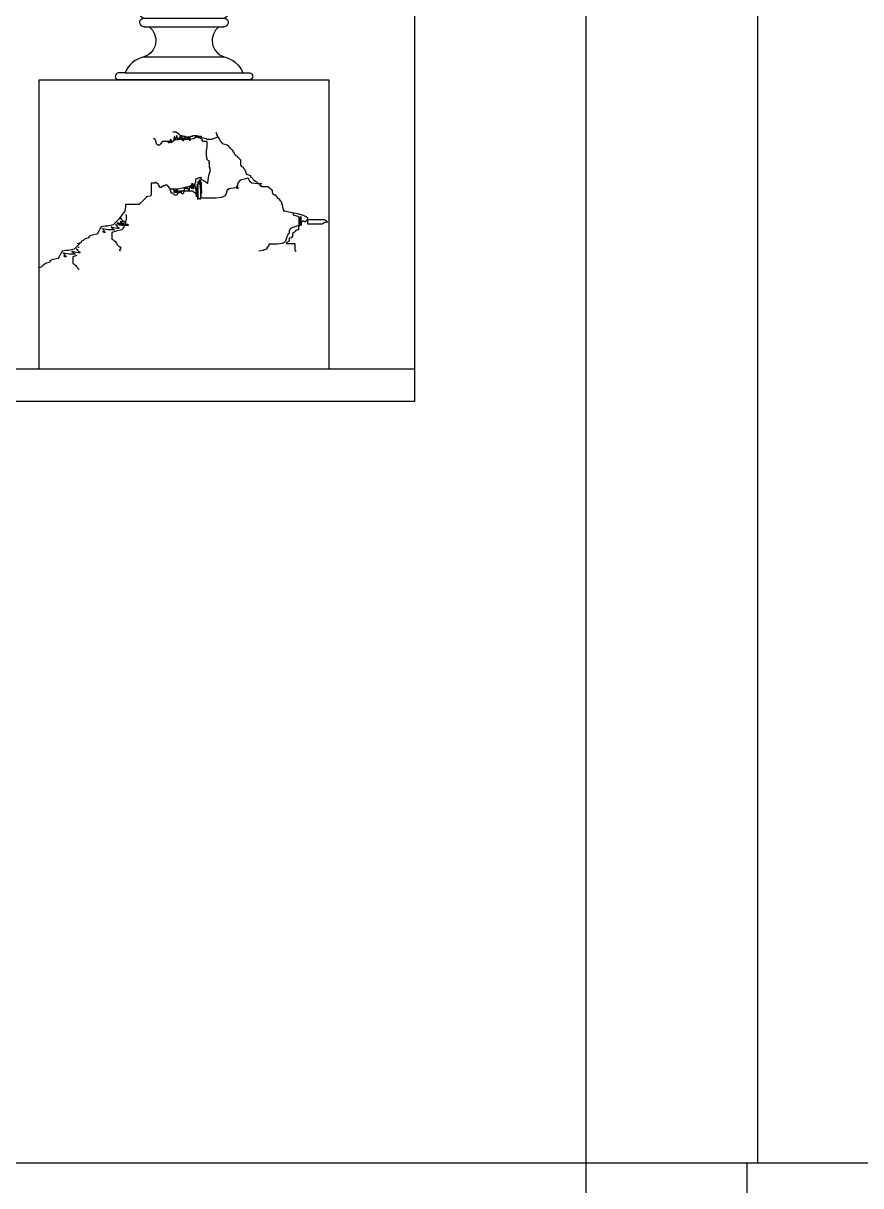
# Model space of a CAD drawing. Extents: x 413 to 4733, y 3071 to 7730.
# Drawn here: x 1027 to 1808, y 4235 to 5319 of the extents above; entities that cross this region are included whole.
import ezdxf

# ---------------------------------------------------------------- set-up
doc = ezdxf.new("R2010")
doc.units = 0
doc.header["$LTSCALE"] = 10
doc.header["$MEASUREMENT"] = 0
doc.layers.get('0').update_dxf_attribs({"linetype": 'CONTINUOUS'})
for name, color, linetype in [('3', 3, 'CONTINUOUS'), ('4', 4, 'CONTINUOUS'), ('BH', 3, 'CONTINUOUS')]:
    doc.layers.add(name, color=color, linetype=linetype)

# ---------------------------------------------------------------- blocks, each defined once
blk = doc.blocks.new('花瓶-1')
at = {"color": 7}
for p, q in [((-38.92, 247.4), (-83.13, 247.4)), ((-15.45, 231.92), (-106.6, 231.92)), ((-15.45, 224.01), (-106.6, 224.01)), ((-13.93, 175.14), (-108.11, 175.14)), ((22.97, 133.72), (-145.01, 133.72)), ((14.5, 74.65), (-136.55, 74.65)), ((-29.3, 9.59), (-92.75, 9.59)), ((-29.9, 2.95), (-92.15, 2.95)), ((-8.95, -38.13), (-113.09, -38.13))]:
    blk.add_line(p, q, dxfattribs=at)
at = {"color": 3}
for p, q in [((-54.78, 249.93), (-67.27, 249.93)), ((-22.41, 185.65), (-99.63, 185.65)), ((13.35, 160.52), (-135.39, 160.52)), ((13.35, 158.92), (-135.39, 158.92)), ((-102.38, 154.33), (-102.32, 153.5)), ((-88.57, 154.33), (-88.63, 153.5)), ((-33.48, 154.33), (-33.41, 153.5)), ((-19.66, 154.33), (-19.73, 153.5)), ((-119.46, 151.97), (-120.28, 151.77)), ((-112.33, 146.61), (-112.85, 146.48)), ((-106.76, 148.94), (-107.64, 149.02)), ((-84.19, 148.94), (-83.31, 149.02)), ((-78.62, 146.61), (-78.09, 146.48)), ((-71.49, 151.97), (-70.67, 151.77)), ((-50.55, 151.97), (-51.37, 151.77)), ((-43.43, 146.61), (-43.95, 146.48)), ((-37.85, 148.94), (-38.74, 149.02)), ((-15.29, 148.94), (-14.4, 149.02)), ((-9.72, 146.61), (-9.19, 146.48)), ((21.81, 141.72), (-144.39, 141.72)), ((21.81, 140.12), (-144.39, 140.12)), ((12.11, 68.25), (-133.5, 68.25)), ((11.46, 66.65), (-133.5, 66.65)), ((-119.46, 58.86), (-120.28, 58.66)), ((-106.76, 55.82), (-107.64, 55.91)), ((-102.38, 61.22), (-102.32, 60.39)), ((-88.57, 61.22), (-88.63, 60.39)), ((-84.19, 55.82), (-83.31, 55.91)), ((-71.49, 58.86), (-70.67, 58.66)), ((-50.55, 58.86), (-51.37, 58.66)), ((-37.85, 55.82), (-38.74, 55.91)), ((-33.48, 61.22), (-33.41, 60.39)), ((-19.66, 61.22), (-19.73, 60.39)), ((-2.59, 58.86), (-1.77, 58.66)), ((2.23, 47.98), (-124.28, 47.98)), ((1.29, 46.38), (-124.28, 46.38)), ((-112.33, 53.5), (-112.85, 53.37)), ((-78.62, 53.5), (-78.09, 53.37)), ((-43.43, 53.5), (-43.95, 53.37)), ((-9.72, 53.5), (-9.19, 53.37)), ((-29.89, -20.45), (-92.16, -20.45)), ((-15.28, -32.76), (-106.77, -32.76))]:
    blk.add_line(p, q, dxfattribs=at)
at = {"color": 7}
for points in [[(-61.02, 267.68, -0.199525), (-69.48, 260.5, 0.725019), (-67.27, 249.93, -0.895708)], [(-61.02, 267.68, 0.199525), (-52.57, 260.5, -0.725019), (-54.78, 249.93, 0.895708)], [(-83.13, 247.4, 0.325422), (-101.3, 231.88, 1.304865)], [(-38.92, 247.4, -0.325422), (-20.74, 231.88, -1.304865)], [(-100.61, 224.01, -0.319441), (-106.69, 175.18, 0.623732)], [(-21.43, 224.01, 0.319441), (-15.36, 175.18, -0.623732)], [(-106.83, 175.36, 0.286234), (-143.86, 146.2, 0.250444), (-92.75, 9.59, 2.211565)], [(-15.21, 175.36, -0.286234), (21.81, 146.2, -0.250444), (-29.3, 9.59, -2.211565)], [(-133.1, 162.87, -0.502739), (-154.42, 164.62, 0.844757), (-162.16, 146.94, 1.766395)], [(10.59, 162.87, 0.494891), (32.37, 164.62, -0.844757), (40.12, 146.94, -1.766395)], [(-157.61, 145.37, 0.175512), (-151.17, 147.11, 1.766395), (-157.3, 150.61, -1.232523)], [(35.56, 145.37, -0.175512), (29.12, 147.11, -1.766395), (35.26, 150.61, 1.232523)], [(-150.34, 147.11, 0.181214), (-145.17, 115.71), (-145.17, 115.71, -0.484763), (-150.34, 147.11)], [(28.3, 147.11, -0.181214), (23.12, 115.71), (23.12, 115.71, 0.484763), (28.3, 147.11)], [(-88.2, 2.95, -0.603214), (-92.16, -20.45, 0.246758), (-106.77, -32.76), (-111.25, -32.76, 0.780738), (-113.09, -38.13, 2.137648)], [(-33.85, 2.95, 0.603214), (-29.89, -20.45, -0.246758), (-15.28, -32.76), (-10.8, -32.76, -0.780738), (-8.95, -38.13, -2.137648)]]:
    blk.add_lwpolyline(points, format="xyb", dxfattribs=at)
at = {"color": 3}
for points in [[(-94.79, 175.95, -0.204057), (-97.75, 177.76, -0.026368), (-101.04, 182.94, 0.251322)], [(-90.36, 175.95, -0.204057), (-93.33, 177.76, -0.029361), (-96.96, 183.55, 0.251322), (-98.88, 184.8, 3.39629)], [(-85.94, 175.95, -0.204057), (-88.9, 177.76, -0.029361), (-92.54, 183.55, 0.251322), (-94.45, 184.8, 3.39629)], [(-81.52, 175.95, -0.204057), (-84.48, 177.76, -0.029361), (-88.11, 183.55, 0.251322), (-90.03, 184.8, 3.39629)], [(-77.09, 175.95, -0.204057), (-80.06, 177.76, -0.029361), (-83.69, 183.55, 0.251322), (-85.61, 184.8, 3.39629)], [(-72.67, 175.95, -0.204057), (-75.63, 177.76, -0.029361), (-79.26, 183.55, 0.251322), (-81.18, 184.8, 3.39629)], [(-68.24, 175.95, -0.204057), (-71.21, 177.76, -0.029361), (-74.84, 183.55, 0.251322), (-76.76, 184.8, 3.39629)], [(-63.82, 175.95, -0.204057), (-66.78, 177.76, -0.029361), (-70.42, 183.55, 0.251322), (-72.33, 184.8, 3.39629)], [(-59.4, 175.95, -0.204057), (-62.36, 177.76, -0.029361), (-65.99, 183.55, 0.251322), (-67.91, 184.8, 3.39629)], [(-54.97, 175.95, -0.204057), (-57.94, 177.76, -0.029361), (-61.57, 183.55, 0.251322), (-63.49, 184.8, 3.39629)], [(-50.55, 175.95, -0.204057), (-53.51, 177.76, -0.029361), (-57.15, 183.55, 0.251322), (-59.06, 184.8, 3.39629)], [(-46.13, 175.95, -0.204057), (-49.09, 177.76, -0.029361), (-52.72, 183.55, 0.251322), (-54.64, 184.8, 3.39629)], [(-41.7, 175.95, -0.204057), (-44.67, 177.76, -0.029361), (-48.3, 183.55, 0.251322), (-50.22, 184.8, 3.39629)], [(-37.28, 175.95, -0.204057), (-40.24, 177.76, -0.029361), (-43.87, 183.55, 0.251322), (-45.79, 184.8, 3.39629)], [(-32.85, 175.95, -0.204057), (-35.82, 177.76, -0.029361), (-39.45, 183.55, 0.251322), (-41.37, 184.8, 3.39629)], [(-28.43, 175.95, -0.204057), (-31.39, 177.76, -0.029361), (-35.03, 183.55, 0.251322), (-36.94, 184.8, 3.39629)], [(-24.01, 175.95, -0.204057), (-26.97, 177.76, -0.029361), (-30.6, 183.55, 0.251322), (-32.52, 184.8, 3.39629)], [(-19.58, 175.95, -0.204057), (-22.55, 177.76, -0.029361), (-26.18, 183.55, 0.251322), (-28.1, 184.8, 3.39629)], [(-18.81, 178.75, -0.024207), (-21.76, 183.55, 0.251322), (-23.67, 184.8, 3.39629)], [(-99.46, 175.7, -0.204057), (-102.43, 177.52, -0.008198), (-103.51, 179.09, 0.251322)], [(-111.39, 151.61, 0.676232), (-125.96, 153.03, 1.286794), (-119.46, 151.97, 1.264066)], [(-111.93, 149.78, 0.753768), (-125.06, 152.84, 1.313761), (-120.28, 151.77, 1.245784)], [(-107.64, 149.02, 1.511388), (-111.04, 149.5, 1.223449), (-99.2, 155.42, 1.444988), (-102.37, 150.7, 1.251012), (-102.32, 153.5, 1.698228)], [(-79.49, 148.19, -1.131375), (-92.41, 155.92, -1.440284), (-88.38, 149.89, -1.220906), (-88.57, 154.33, -1.249592)], [(-83.31, 149.02, -1.511388), (-79.91, 149.5, -1.223449), (-91.75, 155.42, -1.444988), (-88.58, 150.7, -1.251012), (-88.63, 153.5, -1.698228)], [(-79.56, 151.61, -0.676232), (-64.99, 153.03, -1.286794), (-71.49, 151.97, -1.264066)], [(-42.48, 151.61, 0.676232), (-57.05, 153.03, 1.286794), (-50.55, 151.97, 1.264066)], [(-38.74, 149.02, 1.511388), (-42.14, 149.5, 1.223449), (-30.3, 155.42, 1.444988), (-33.47, 150.7, 1.251012), (-33.41, 153.5, 1.698228)], [(-14.4, 149.02, -1.511388), (-11.01, 149.5, -1.223449), (-22.84, 155.42, -1.444988), (-19.67, 150.7, -1.251012), (-19.73, 153.5, -1.698228)], [(-10.66, 151.61, -0.676232), (3.91, 153.03, -1.286794), (-2.59, 151.97, -1.264066)], [(-111.79, 149.08, 0.976799), (-114.47, 144.48, 0.786653), (-112.33, 146.61, 0.732035)], [(-111.46, 148.19, 1.157047), (-114.21, 144.9, 0.8532), (-112.85, 146.48, 0.919511)], [(-111.93, 149.83, 0.051533), (-111.84, 149.28, 0.006694), (-111.79, 149.08, 1.440284)], [(-106.76, 148.94, 0.881995), (-111.39, 151.61, 1.221972)], [(-84.19, 148.94, -0.881995), (-79.56, 151.61, -1.221972)], [(-79.49, 148.19, -1.157047), (-76.74, 144.9, -0.8532), (-78.09, 146.48, -0.919511)], [(-79.02, 149.83, -0.051533), (-79.11, 149.28, -0.006694), (-79.16, 149.08, -1.440284)], [(-42.88, 149.08, 0.976799), (-45.57, 144.48, 0.786653), (-43.43, 146.61, 0.732035)], [(-42.56, 148.19, 1.157047), (-45.31, 144.9, 0.8532), (-43.95, 146.48, 0.919511)], [(-43.03, 149.83, 0.051533), (-42.94, 149.28, 0.006694), (-42.88, 149.08, 1.440284)], [(-37.85, 148.94, 0.881995), (-42.48, 151.61, 1.221972)], [(-15.29, 148.94, -0.881995), (-10.66, 151.61, -1.221972)], [(-10.59, 148.19, -1.157047), (-7.84, 144.9, -0.8532), (-9.19, 146.48, -0.919511)], [(-10.11, 149.83, -0.051533), (-10.2, 149.28, -0.006694), (-10.26, 149.08, -1.440284)], [(-10.26, 149.08, -0.976799), (-7.57, 144.48, -0.786653), (-9.72, 146.61, -0.732035)], [(-111.39, 58.5, 0.676232), (-125.96, 59.92, 1.286794), (-119.46, 58.86, 1.264066)], [(-111.93, 56.67, 0.753768), (-125.06, 59.73, 1.313761), (-120.28, 58.66, 1.245784)], [(-111.46, 55.08, 1.131375), (-98.54, 62.81, 1.440284), (-102.57, 56.78, 1.220906), (-102.38, 61.22, 1.249592)], [(-107.64, 55.91, 1.511388), (-111.04, 56.39, 1.223449), (-99.2, 62.31, 1.444988), (-102.37, 57.58, 1.251012), (-102.32, 60.39, 1.698228)], [(-79.49, 55.08, -1.131375), (-92.41, 62.81, -1.440284), (-88.38, 56.78, -1.220906), (-88.57, 61.22, -1.249592)], [(-83.31, 55.91, -1.511388), (-79.91, 56.39, -1.223449), (-91.75, 62.31, -1.444988), (-88.58, 57.58, -1.251012), (-88.63, 60.39, -1.698228)], [(-79.56, 58.5, -0.676232), (-64.99, 59.92, -1.286794), (-71.49, 58.86, -1.264066)], [(-79.02, 56.67, -0.753768), (-65.89, 59.73, -1.313761), (-70.67, 58.66, -1.245784)], [(-42.48, 58.5, 0.676232), (-57.05, 59.92, 1.286794), (-50.55, 58.86, 1.264066)], [(-43.03, 56.67, 0.753768), (-56.16, 59.73, 1.313761), (-51.37, 58.66, 1.245784)], [(-42.56, 55.08, 1.131375), (-29.63, 62.81, 1.440284), (-33.66, 56.78, 1.220906), (-33.48, 61.22, 1.249592)], [(-38.74, 55.91, 1.511388), (-42.14, 56.39, 1.223449), (-30.3, 62.31, 1.444988), (-33.47, 57.58, 1.251012), (-33.41, 60.39, 1.698228)], [(-10.59, 55.08, -1.131375), (-23.51, 62.81, -1.440284), (-19.48, 56.78, -1.220906), (-19.66, 61.22, -1.249592)], [(-14.4, 55.91, -1.511388), (-11.01, 56.39, -1.223449), (-22.84, 62.31, -1.444988), (-19.67, 57.58, -1.251012), (-19.73, 60.39, -1.698228)], [(-10.66, 58.5, -0.676232), (3.91, 59.92, -1.286794), (-2.59, 58.86, -1.264066)], [(-10.12, 56.67, -0.753768), (3.01, 59.73, -1.313761), (-1.77, 58.66, -1.245784)], [(-111.79, 55.97, 0.976799), (-114.47, 51.37, 0.786653), (-112.33, 53.5, 0.732035)], [(-111.46, 55.08, 1.157047), (-114.21, 51.79, 0.8532), (-112.85, 53.37, 0.919511)], [(-111.93, 56.72, 0.051533), (-111.84, 56.17, 0.006694), (-111.79, 55.97, 1.440284)], [(-106.76, 55.82, 0.881995), (-111.39, 58.5, 1.221972)], [(-84.19, 55.82, -0.881995), (-79.56, 58.5, -1.221972)], [(-79.49, 55.08, -1.157047), (-76.74, 51.79, -0.8532), (-78.09, 53.37, -0.919511)], [(-79.02, 56.72, -0.051533), (-79.11, 56.17, -0.006694), (-79.16, 55.97, -1.440284)], [(-79.16, 55.97, -0.976799), (-76.48, 51.37, -0.786653), (-78.62, 53.5, -0.732035)], [(-42.88, 55.97, 0.976799), (-45.57, 51.37, 0.786653), (-43.43, 53.5, 0.732035)], [(-42.56, 55.08, 1.157047), (-45.31, 51.79, 0.8532), (-43.95, 53.37, 0.919511)], [(-43.03, 56.72, 0.051533), (-42.94, 56.17, 0.006694), (-42.88, 55.97, 1.440284)], [(-37.85, 55.82, 0.881995), (-42.48, 58.5, 1.221972)], [(-15.29, 55.82, -0.881995), (-10.66, 58.5, -1.221972)], [(-10.59, 55.08, -1.157047), (-7.84, 51.79, -0.8532), (-9.19, 53.37, -0.919511)], [(-10.11, 56.72, -0.051533), (-10.2, 56.17, -0.006694), (-10.26, 55.97, -1.440284)], [(-10.26, 55.97, -0.976799), (-7.57, 51.37, -0.786653), (-9.72, 53.5, -0.732035)]]:
    blk.add_lwpolyline(points, format="xyb", dxfattribs=at)
at = {"color": 7}
for points in [[(-161.18, 150.92), (-172.98, 102.92)], [(-156.52, 149.78), (-168.32, 101.77)], [(34.48, 149.78), (46.27, 101.77)], [(39.14, 150.92), (50.93, 102.92)]]:
    blk.add_lwpolyline(points, dxfattribs=at)
for centre, radius, start, end in [((-68.28, 248.83), 1.5, 280.16738, 47.47804), ((-53.76, 248.83), 1.5, 132.52196, 259.83262), ((-106.3, 227.96), 3.97, 94.32173, 265.67827), ((-15.75, 227.96), 3.97, 274.32173, 85.67827), ((-158.98, 149.84), 2.46, 358.51924, 153.87134), ((36.93, 149.84), 2.46, 26.12866, 181.48076), ((-170.57, 102.68), 2.42, 174.29607, 338.09451), ((48.52, 102.68), 2.42, 201.90549, 5.70393), ((-92, 6.31), 3.37, 102.94572, 272.62583), ((-30.05, 6.31), 3.37, 267.37417, 77.05428)]:
    blk.add_arc(centre, radius, start, end, dxfattribs=at)
at = {"color": 3}
for centre, radius, start, end in [((-98.58, 182), 2.81, 96.1525, 156.39551), ((-94.15, 182), 2.81, 96.1525, 156.39551), ((-89.73, 182), 2.81, 96.1525, 156.39551), ((-85.3, 182), 2.81, 96.1525, 156.39551), ((-80.88, 182), 2.81, 96.1525, 156.39551), ((-76.46, 182), 2.81, 96.1525, 156.39551), ((-72.03, 182), 2.81, 96.1525, 156.39551), ((-67.61, 182), 2.81, 96.1525, 156.39551), ((-63.19, 182), 2.81, 96.1525, 156.39551), ((-58.76, 182), 2.81, 96.1525, 156.39551), ((-54.34, 182), 2.81, 96.1525, 156.39551), ((-49.91, 182), 2.81, 96.1525, 156.39551), ((-45.49, 182), 2.81, 96.1525, 156.39551), ((-41.07, 182), 2.81, 96.1525, 156.39551), ((-36.64, 182), 2.81, 96.1525, 156.39551), ((-32.22, 182), 2.81, 96.1525, 156.39551), ((-27.8, 182), 2.81, 96.1525, 156.39551), ((-23.37, 182), 2.81, 96.1525, 156.39551), ((-18.95, 182), 2.81, 147.53709, 156.39551), ((-103.76, 178.14), 2.19, 273.34375, 336.37144), ((-99.34, 178.14), 2.19, 273.34375, 336.37144), ((-94.91, 178.14), 2.19, 273.34375, 336.37144), ((-90.49, 178.14), 2.19, 273.34375, 336.37144), ((-86.07, 178.14), 2.19, 273.34375, 336.37144), ((-81.64, 178.14), 2.19, 273.34375, 336.37144), ((-77.22, 178.14), 2.19, 273.34375, 336.37144), ((-72.8, 178.14), 2.19, 273.34375, 336.37144), ((-68.37, 178.14), 2.19, 273.34375, 336.37144), ((-63.95, 178.14), 2.19, 273.34375, 336.37144), ((-59.52, 178.14), 2.19, 273.34375, 336.37144), ((-55.1, 178.14), 2.19, 273.34375, 336.37144), ((-50.68, 178.14), 2.19, 273.34375, 336.37144), ((-46.25, 178.14), 2.19, 273.34375, 336.37144), ((-41.83, 178.14), 2.19, 273.34375, 336.37144), ((-37.41, 178.14), 2.19, 273.34375, 336.37144), ((-32.98, 178.14), 2.19, 273.34375, 336.37144), ((-28.56, 178.14), 2.19, 273.34375, 336.37144), ((-24.14, 178.14), 2.19, 273.34375, 336.37144)]:
    blk.add_arc(centre, radius, start, end, dxfattribs=at)

msp = doc.modelspace()

# ---------------------------------------------------------------- linework, layer by layer
at = {"layer": '4'}
for p, q in [((1552, 6906.2), (1552, 4256.2)), ((1712, 6906.2), (1712, 4256.2)), ((1392, 6246.2), (1392, 4966.2)), ((1392, 4996.2), (962, 4996.2)), ((1392, 4966.2), (962, 4966.2)), ((802, 4256.2), (1892, 4256.2)), ((1552, 4256.2), (1552, 3876.2)), ((1702, 4256.2), (1702, 4136.2))]:
    msp.add_line(p, q, dxfattribs=at)
msp.add_lwpolyline([(1312, 4996.2), (1042, 4996.2), (1042, 5266.2), (1312, 5266.2)], close=True, dxfattribs=at)
at = {"layer": 'BH', "color": 3}
for p, q in [((1169.9, 5217.2), (1166.5, 5217.2)), ((1169.9, 5216.6), (1169.9, 5217.2)), ((1170.6, 5216.6), (1169.9, 5216.6)), ((1169.9, 5213.9), (1169.9, 5212.6)), ((1170.6, 5213.9), (1169.9, 5213.9)), ((1171.2, 5215.9), (1170.6, 5216.6)), ((1170.6, 5212.6), (1170.6, 5213.9)), ((1171.9, 5215.9), (1171.2, 5215.9)), ((1172.6, 5215.2), (1171.9, 5215.9)), ((1173.2, 5214.6), (1172.6, 5215.2)), ((1173.9, 5213.9), (1173.2, 5214.6)), ((1175.2, 5213.9), (1173.9, 5213.9)), ((1176.6, 5213.2), (1175.2, 5213.9)), ((1185.3, 5213.9), (1184.6, 5213.2)), ((1189.3, 5213.9), (1185.3, 5213.9)), ((1190.6, 5213.2), (1189.3, 5213.9)), ((1207.4, 5216.6), (1206.7, 5216.6)), ((1207.4, 5215.9), (1207.4, 5216.6)), ((1208, 5215.2), (1207.4, 5215.9)), ((1208, 5213.9), (1208, 5215.2)), ((1208.7, 5213.9), (1208, 5213.9)), ((1208.7, 5213.2), (1208.7, 5213.9)), ((1149.1, 5211.2), (1148.6, 5211.7)), ((1149.8, 5211.2), (1149.1, 5211.2)), ((1150.5, 5209.9), (1149.8, 5211.2)), ((1151.8, 5205.9), (1150.5, 5209.9)), ((1152.5, 5205.2), (1151.8, 5205.9)), ((1154.5, 5205.2), (1152.5, 5205.2)), ((1155.2, 5206.5), (1154.5, 5205.2)), ((1156.5, 5207.9), (1155.2, 5206.5)), ((1157.2, 5208.5), (1156.5, 5207.9)), ((1166.5, 5208.5), (1157.2, 5208.5)), ((1162.5, 5208.5), (1161.9, 5209.2)), ((1162.5, 5207.2), (1162.5, 5208.5)), ((1163.2, 5207.2), (1162.5, 5207.2)), ((1163.9, 5207.9), (1163.2, 5207.2)), ((1164.5, 5210.5), (1163.9, 5209.2)), ((1163.9, 5209.2), (1163.9, 5207.9)), ((1165.2, 5210.5), (1164.5, 5210.5)), ((1165.2, 5207.2), (1165.2, 5210.5)), ((1165.9, 5207.9), (1165.2, 5207.2)), ((1167.2, 5209.2), (1165.9, 5207.9)), ((1167.2, 5209.2), (1166.5, 5208.5)), ((1167.9, 5213.2), (1167.2, 5209.2)), ((1167.9, 5209.9), (1167.2, 5209.2)), ((1168.6, 5213.2), (1167.9, 5213.2)), ((1174.6, 5210.5), (1167.9, 5209.9)), ((1168.6, 5209.9), (1168.6, 5213.2)), ((1169.2, 5209.9), (1168.6, 5209.9)), ((1169.9, 5212.6), (1169.2, 5211.2)), ((1169.2, 5211.2), (1169.2, 5209.9)), ((1171.2, 5211.2), (1170.6, 5212.6)), ((1171.2, 5210.5), (1171.2, 5211.2)), ((1171.9, 5210.5), (1171.2, 5210.5)), ((1173.2, 5212.6), (1171.9, 5211.2)), ((1171.9, 5211.2), (1171.9, 5210.5)), ((1173.2, 5213.2), (1173.2, 5212.6)), ((1173.9, 5213.2), (1173.2, 5213.2)), ((1173.9, 5212.6), (1173.9, 5213.2)), ((1174.6, 5211.2), (1173.9, 5212.6)), ((1174.6, 5212.6), (1174.6, 5210.5)), ((1175.2, 5212.6), (1174.6, 5212.6)), ((1174.6, 5210.5), (1174.6, 5211.2)), ((1181.9, 5210.5), (1174.6, 5210.5)), ((1175.2, 5211.9), (1175.2, 5212.6)), ((1175.9, 5211.2), (1175.2, 5211.9)), ((1175.9, 5209.2), (1175.9, 5211.2)), ((1176.6, 5209.2), (1175.9, 5209.2)), ((1177.9, 5213.2), (1176.6, 5213.2)), ((1177.3, 5211.9), (1176.6, 5210.5)), ((1176.6, 5210.5), (1176.6, 5209.2)), ((1177.3, 5212.6), (1177.3, 5211.9)), ((1177.9, 5212.6), (1177.3, 5212.6)), ((1178.6, 5212.6), (1177.9, 5213.2)), ((1177.9, 5211.9), (1177.9, 5212.6)), ((1178.6, 5211.2), (1177.9, 5211.9)), ((1182.6, 5212.6), (1178.6, 5212.6)), ((1179.3, 5210.5), (1178.6, 5211.2)), ((1179.9, 5210.5), (1179.3, 5210.5)), ((1180.6, 5212.6), (1179.9, 5211.9)), ((1179.9, 5211.9), (1179.9, 5210.5)), ((1180.6, 5213.2), (1180.6, 5212.6)), ((1181.3, 5212.6), (1180.6, 5213.2)), ((1181.3, 5211.9), (1181.3, 5212.6)), ((1181.9, 5211.2), (1181.3, 5211.9)), ((1181.9, 5210.5), (1181.9, 5211.2)), ((1186, 5211.2), (1181.9, 5210.5)), ((1182.6, 5209.9), (1181.9, 5210.5)), ((1183.3, 5213.2), (1182.6, 5212.6)), ((1182.6, 5212.6), (1182.6, 5209.2)), ((1182.6, 5209.2), (1182.6, 5209.9)), ((1184.6, 5213.2), (1183.3, 5213.2)), ((1187.3, 5211.9), (1186, 5211.2)), ((1187.3, 5212.6), (1187.3, 5211.9)), ((1189.3, 5212.6), (1187.3, 5212.6)), ((1190.6, 5211.9), (1189.3, 5212.6)), ((1193.3, 5213.2), (1190.6, 5213.2)), ((1192, 5211.9), (1190.6, 5211.9)), ((1192.7, 5211.2), (1192, 5211.9)), ((1193.3, 5211.2), (1192.7, 5211.2)), ((1193.3, 5212.6), (1193.3, 5213.2)), ((1194, 5211.9), (1193.3, 5212.6)), ((1194, 5210.5), (1193.3, 5211.2)), ((1198, 5211.2), (1194, 5211.9)), ((1194, 5209.2), (1194, 5210.5)), ((1194.7, 5209.2), (1194, 5209.2)), ((1194.7, 5208.5), (1194.7, 5209.2)), ((1198.7, 5208.5), (1194.7, 5208.5)), ((1198.7, 5210.5), (1198, 5211.2)), ((1198, 5199.8), (1198.7, 5203.9)), ((1202.7, 5210.5), (1198.7, 5210.5)), ((1198.7, 5203.9), (1198.7, 5208.5)), ((1206.7, 5211.9), (1202.7, 5210.5)), ((1208, 5212.6), (1206.7, 5211.9)), ((1208.7, 5212.6), (1208, 5212.6)), ((1209.4, 5211.9), (1208.7, 5213.2)), ((1210.1, 5211.2), (1209.4, 5211.9)), ((1210.7, 5209.9), (1210.1, 5211.2)), ((1210.7, 5209.2), (1210.7, 5209.9)), ((1211.4, 5208.5), (1210.7, 5209.2)), ((1212.1, 5207.9), (1211.4, 5208.5)), ((1213.4, 5206.5), (1212.1, 5207.9)), ((1217.4, 5205.2), (1213.4, 5206.5)), ((1218.8, 5203.9), (1217.4, 5205.2)), ((1219.4, 5203.2), (1218.8, 5203.9)), ((1220.1, 5202.5), (1219.4, 5203.2)), ((1198, 5195.8), (1198, 5199.8)), ((1198.7, 5191.8), (1198, 5195.8)), ((1221.4, 5201.2), (1220.1, 5202.5)), ((1222.8, 5199.8), (1221.4, 5201.2)), ((1222.8, 5198.5), (1222.8, 5199.8)), ((1223.4, 5198.5), (1222.8, 5198.5)), ((1224.1, 5197.2), (1223.4, 5198.5)), ((1224.8, 5195.8), (1224.1, 5197.2)), ((1225.4, 5195.8), (1224.8, 5195.8)), ((1225.4, 5195.2), (1225.4, 5195.8)), ((1226.8, 5194.5), (1225.4, 5195.2)), ((1227.5, 5193.8), (1226.8, 5194.5)), ((1229.5, 5191.8), (1227.5, 5193.8)), ((1200, 5190.5), (1198.7, 5191.8)), ((1200.7, 5189.8), (1200, 5190.5)), ((1200, 5188.5), (1200.7, 5188.5)), ((1200.7, 5188.5), (1200, 5188.5)), ((1200.7, 5188.5), (1200.7, 5189.8)), ((1200.7, 5184.5), (1200.7, 5188.5)), ((1201.4, 5183.8), (1200.7, 5184.5)), ((1201.4, 5180.5), (1201.4, 5183.8)), ((1230.1, 5191.2), (1229.5, 5191.8)), ((1230.1, 5186.5), (1230.1, 5191.2)), ((1230.8, 5185.8), (1230.1, 5186.5)), ((1230.8, 5185.1), (1230.8, 5185.8)), ((1232.1, 5184.5), (1230.8, 5185.1)), ((1232.8, 5183.8), (1232.1, 5184.5)), ((1233.5, 5182.5), (1232.8, 5183.8)), ((1234.1, 5181.8), (1233.5, 5182.5)), ((1235.5, 5177.8), (1234.1, 5181.8)), ((1149.8, 5170.4), (1149.8, 5169.8)), ((1151.2, 5170.4), (1149.8, 5170.4)), ((1151.2, 5169.8), (1151.2, 5170.4)), ((1187.3, 5169.8), (1188, 5171.1)), ((1188, 5173.8), (1188.6, 5173.8)), ((1188, 5171.1), (1188, 5173.8)), ((1188.6, 5173.8), (1190, 5174.4)), ((1190, 5174.4), (1191.3, 5175.1)), ((1190, 5171.1), (1190, 5154.4)), ((1190.6, 5171.1), (1190, 5171.1)), ((1190.6, 5170.4), (1190.6, 5171.1)), ((1191.3, 5170.4), (1190.6, 5170.4)), ((1191.3, 5175.1), (1193.3, 5175.1)), ((1191.3, 5173.1), (1191.3, 5171.8)), ((1191.3, 5171.8), (1192, 5171.1)), ((1191.3, 5169.8), (1191.3, 5170.4)), ((1192, 5173.1), (1192, 5165.7)), ((1192, 5171.8), (1192, 5173.1)), ((1193.3, 5170.4), (1192, 5171.8)), ((1192, 5171.1), (1192, 5169.8)), ((1192.7, 5175.1), (1192.7, 5173.8)), ((1193.3, 5175.1), (1192.7, 5175.1)), ((1192.7, 5173.8), (1193.3, 5173.1)), ((1193.3, 5173.1), (1194.7, 5172.4)), ((1193.3, 5160.4), (1193.3, 5170.4)), ((1194.7, 5172.4), (1196, 5171.8)), ((1196, 5171.8), (1197.3, 5171.1)), ((1197.3, 5171.1), (1198, 5170.4)), ((1198, 5170.4), (1198.7, 5170.4)), ((1198.7, 5170.4), (1198.7, 5169.8)), ((1199.3, 5169.8), (1200, 5175.1)), ((1200, 5175.1), (1200.7, 5179.1)), ((1200.7, 5179.1), (1201.4, 5180.5)), ((1228.1, 5171.1), (1227.5, 5170.4)), ((1227.5, 5170.4), (1227.5, 5169.8)), ((1229.5, 5172.4), (1228.1, 5171.1)), ((1234.8, 5173.8), (1229.5, 5172.4)), ((1236.2, 5174.4), (1234.8, 5173.8)), ((1239.5, 5176.4), (1235.5, 5177.8)), ((1236.8, 5174.4), (1236.2, 5174.4)), ((1237.5, 5173.8), (1236.8, 5174.4)), ((1237.5, 5173.1), (1237.5, 5173.8)), ((1238.2, 5171.8), (1237.5, 5173.1)), ((1238.8, 5171.1), (1238.2, 5171.8)), ((1240.2, 5169.8), (1238.8, 5171.1)), ((1239.5, 5175.1), (1239.5, 5176.4)), ((1240.2, 5175.1), (1239.5, 5175.1)), ((1240.8, 5174.4), (1240.2, 5175.1)), ((1241.5, 5173.1), (1240.8, 5174.4)), ((1242.8, 5171.8), (1241.5, 5173.1)), ((1244.2, 5171.1), (1242.8, 5171.8)), ((1245.5, 5170.4), (1244.2, 5171.1)), ((1246.2, 5169.8), (1245.5, 5170.4)), ((1146.5, 5169.8), (1146.5, 5159.1)), ((1149.8, 5169.8), (1146.5, 5169.8)), ((1151.8, 5169.8), (1151.2, 5169.8)), ((1153.2, 5168.4), (1151.8, 5169.8)), ((1153.2, 5167.7), (1153.2, 5168.4)), ((1153.8, 5167.7), (1153.2, 5167.7)), ((1153.8, 5166.4), (1153.8, 5167.7)), ((1154.5, 5166.4), (1153.8, 5166.4)), ((1154.5, 5165.7), (1154.5, 5166.4)), ((1155.8, 5165.7), (1154.5, 5165.7)), ((1156.5, 5166.4), (1155.8, 5165.7)), ((1157.8, 5167.1), (1156.5, 5166.4)), ((1159.2, 5167.1), (1157.8, 5167.1)), ((1159.2, 5167.7), (1159.2, 5167.1)), ((1161.2, 5167.7), (1159.2, 5167.7)), ((1161.9, 5167.1), (1161.2, 5167.7)), ((1163.9, 5165.1), (1161.9, 5167.1)), ((1165.2, 5161.1), (1163.9, 5165.1)), ((1164.5, 5164.4), (1171.2, 5164.4)), ((1165.2, 5160.4), (1165.2, 5161.1)), ((1165.9, 5160.4), (1165.2, 5160.4)), ((1167.2, 5159.7), (1165.9, 5160.4)), ((1167.9, 5163.1), (1167.2, 5163.7)), ((1168.6, 5158.4), (1167.2, 5159.7)), ((1167.9, 5161.1), (1167.9, 5163.1)), ((1168.6, 5161.1), (1167.9, 5161.1)), ((1169.2, 5162.4), (1168.6, 5161.1)), ((1169.2, 5163.1), (1169.2, 5162.4)), ((1169.2, 5161.1), (1169.2, 5163.1)), ((1169.9, 5161.1), (1169.2, 5161.1)), ((1170.6, 5163.7), (1169.9, 5163.1)), ((1169.9, 5163.1), (1169.9, 5161.1)), ((1170.6, 5163.1), (1170.6, 5163.7)), ((1171.2, 5161.7), (1170.6, 5163.1)), ((1171.9, 5161.1), (1170.6, 5159.7)), ((1170.6, 5159.7), (1170.6, 5159.1)), ((1171.2, 5164.4), (1176.6, 5165.7)), ((1171.2, 5160.4), (1171.2, 5161.7)), ((1171.9, 5160.4), (1171.2, 5160.4)), ((1171.9, 5162.4), (1171.9, 5160.4)), ((1172.6, 5162.4), (1171.9, 5162.4)), ((1171.9, 5162.4), (1171.9, 5161.1)), ((1185.3, 5162.4), (1171.9, 5162.4)), ((1172.6, 5161.1), (1172.6, 5162.4)), ((1173.9, 5161.1), (1172.6, 5161.1)), ((1173.9, 5161.7), (1173.9, 5161.1)), ((1174.6, 5161.7), (1173.9, 5161.7)), ((1174.6, 5160.4), (1174.6, 5161.7)), ((1175.2, 5159.7), (1174.6, 5160.4)), ((1175.9, 5159.7), (1175.2, 5159.7)), ((1176.6, 5160.4), (1175.9, 5159.7)), ((1176.6, 5165.7), (1183.3, 5167.1)), ((1177.3, 5164.4), (1176.6, 5160.4)), ((1177.9, 5165.1), (1177.3, 5164.4)), ((1177.9, 5165.7), (1177.9, 5165.1)), ((1178.6, 5165.7), (1177.9, 5165.7)), ((1178.6, 5164.4), (1178.6, 5165.7)), ((1179.3, 5164.4), (1178.6, 5164.4)), ((1179.9, 5165.1), (1179.3, 5164.4)), ((1179.9, 5165.7), (1179.9, 5165.1)), ((1180.6, 5165.1), (1179.9, 5165.7)), ((1181.3, 5163.7), (1180.6, 5165.1)), ((1181.3, 5163.1), (1181.3, 5163.7)), ((1181.9, 5163.1), (1181.3, 5163.1)), ((1182.6, 5166.4), (1181.9, 5165.1)), ((1181.9, 5165.1), (1181.9, 5163.1)), ((1182.6, 5167.1), (1182.6, 5166.4)), ((1183.3, 5167.1), (1182.6, 5167.1)), ((1183.3, 5167.1), (1187.3, 5168.4)), ((1183.3, 5166.4), (1183.3, 5167.1)), ((1184, 5165.1), (1183.3, 5166.4)), ((1184, 5169.1), (1184, 5164.4)), ((1185.3, 5169.1), (1184, 5169.1)), ((1184, 5164.4), (1184, 5165.1)), ((1185.3, 5164.4), (1185.3, 5169.1)), ((1186, 5164.4), (1185.3, 5164.4)), ((1186, 5161.7), (1185.3, 5162.4)), ((1186, 5168.4), (1186, 5164.4)), ((1186.6, 5168.4), (1186, 5168.4)), ((1186.6, 5161.1), (1186, 5161.7)), ((1186.6, 5167.7), (1186.6, 5168.4)), ((1187.3, 5167.1), (1186.6, 5167.7)), ((1187.3, 5161.1), (1186.6, 5161.1)), ((1187.3, 5168.4), (1187.3, 5169.8)), ((1188.6, 5161.7), (1187.3, 5167.1)), ((1187.3, 5160.4), (1187.3, 5161.1)), ((1188, 5159.7), (1187.3, 5160.4)), ((1189.3, 5158.4), (1188, 5159.7)), ((1189.3, 5168.4), (1188.6, 5164.4)), ((1188.6, 5164.4), (1188.6, 5157)), ((1188.6, 5157), (1188.6, 5161.7)), ((1189.3, 5169.1), (1189.3, 5168.4)), ((1190, 5168.4), (1189.3, 5169.1)), ((1190, 5154.4), (1190, 5168.4)), ((1192, 5168.4), (1191.3, 5169.8)), ((1192, 5169.8), (1192.7, 5168.4)), ((1192.7, 5167.1), (1192, 5168.4)), ((1192, 5165.7), (1192.7, 5160.4)), ((1192.7, 5168.4), (1192.7, 5167.1)), ((1192.7, 5156.4), (1192.7, 5167.1)), ((1192.7, 5167.1), (1193.3, 5161.7)), ((1192.7, 5160.4), (1192.7, 5156.4)), ((1193.3, 5161.7), (1193.3, 5160.4)), ((1198.7, 5169.8), (1199.3, 5169.8)), ((1217.4, 5163.1), (1216.1, 5159.1)), ((1217.4, 5163.7), (1217.4, 5163.1)), ((1218.8, 5163.7), (1217.4, 5163.7)), ((1222.8, 5165.1), (1218.8, 5164.4)), ((1218.8, 5164.4), (1218.8, 5163.7)), ((1226.8, 5165.7), (1222.8, 5165.1)), ((1226.8, 5167.7), (1226.1, 5166.4)), ((1226.1, 5166.4), (1226.1, 5165.1)), ((1226.1, 5165.1), (1227.5, 5165.1)), ((1227.5, 5169.8), (1226.8, 5169.1)), ((1226.8, 5169.1), (1226.8, 5167.7)), ((1227.5, 5165.7), (1226.8, 5165.7)), ((1227.5, 5165.1), (1227.5, 5165.7)), ((1245.5, 5169.1), (1240.2, 5169.8)), ((1249.5, 5169.1), (1245.5, 5169.1)), ((1246.9, 5169.1), (1246.2, 5169.8)), ((1247.5, 5169.1), (1246.9, 5169.1)), ((1248.2, 5168.4), (1247.5, 5169.1)), ((1248.2, 5167.1), (1248.2, 5168.4)), ((1248.9, 5167.1), (1248.2, 5167.1)), ((1249.5, 5166.4), (1248.9, 5167.1)), ((1255.6, 5166.4), (1249.5, 5166.4)), ((1256.9, 5165.1), (1255.6, 5166.4)), ((1258.2, 5163.7), (1256.9, 5165.1)), ((1258.9, 5163.1), (1258.2, 5163.7)), ((1259.6, 5163.1), (1258.9, 5163.1)), ((1259.6, 5161.1), (1259.6, 5163.1)), ((1260.3, 5159.7), (1259.6, 5161.1)), ((1260.3, 5159.1), (1260.3, 5159.7)), ((1122.4, 5149.7), (1122.4, 5147.7)), ((1135.1, 5149.7), (1122.4, 5149.7)), ((1135.8, 5150.4), (1135.1, 5149.7)), ((1137.1, 5151.7), (1135.8, 5151)), ((1135.8, 5151), (1135.8, 5150.4)), ((1141.1, 5155.7), (1137.1, 5151.7)), ((1141.8, 5156.4), (1141.1, 5155.7)), ((1145.8, 5157.7), (1141.8, 5157)), ((1141.8, 5157), (1141.8, 5156.4)), ((1146.5, 5159.1), (1145.8, 5157.7)), ((1169.9, 5158.4), (1168.6, 5158.4)), ((1170.6, 5159.1), (1169.9, 5158.4)), ((1190, 5157), (1189.3, 5158.4)), ((1190, 5156.4), (1190, 5157)), ((1190.6, 5155.7), (1190, 5156.4)), ((1192, 5155), (1190.6, 5155.7)), ((1206.7, 5155.7), (1192, 5155.7)), ((1192, 5155.7), (1192, 5154.4)), ((1192, 5154.4), (1192, 5155)), ((1212.1, 5156.4), (1206.7, 5155.7)), ((1213.4, 5157), (1212.1, 5156.4)), ((1214.7, 5157.7), (1213.4, 5157)), ((1216.1, 5159.1), (1214.7, 5157.7)), ((1260.9, 5159.1), (1260.3, 5159.1)), ((1261.6, 5158.4), (1260.9, 5159.1)), ((1262.9, 5158.4), (1261.6, 5158.4)), ((1262.9, 5157.7), (1262.9, 5158.4)), ((1263.6, 5157), (1262.9, 5157.7)), ((1264.3, 5156.4), (1263.6, 5157)), ((1264.3, 5155.7), (1264.3, 5156.4)), ((1264.9, 5155), (1264.3, 5155.7)), ((1265.6, 5155), (1264.9, 5155)), ((1266.3, 5154.4), (1265.6, 5155)), ((1266.3, 5153.7), (1266.3, 5154.4)), ((1266.9, 5153.7), (1266.3, 5153.7)), ((1266.9, 5153), (1266.9, 5153.7)), ((1267.6, 5153), (1266.9, 5153)), ((1267.6, 5152.4), (1267.6, 5153)), ((1268.3, 5151.7), (1267.6, 5152.4)), ((1268.3, 5149.7), (1268.3, 5151.7)), ((1269, 5149.7), (1268.3, 5149.7)), ((1269.6, 5145.7), (1269, 5149.7)), ((1120.4, 5141.7), (1116.4, 5136.3)), ((1121, 5142.3), (1120.4, 5141.7)), ((1121.7, 5143.7), (1121, 5142.3)), ((1122.4, 5147.7), (1121.7, 5143.7)), ((1122.4, 5140.3), (1123, 5140.3)), ((1123, 5140.3), (1123, 5135.6)), ((1270.3, 5144.3), (1269.6, 5145.7)), ((1270.3, 5143.7), (1270.3, 5144.3)), ((1271, 5143.7), (1270.3, 5143.7)), ((1276.3, 5142.3), (1271, 5143.7)), ((1283, 5141), (1276.3, 5142.3)), ((1279, 5141.7), (1279, 5140.3)), ((1279, 5140.3), (1283, 5139)), ((1288.4, 5139.7), (1283, 5141)), ((1283, 5139), (1284.3, 5138.3)), ((1284.3, 5138.3), (1284.3, 5130.3)), ((1285.7, 5138.3), (1285.7, 5137.7)), ((1286.4, 5138.3), (1285.7, 5138.3)), ((1286.4, 5130.3), (1286.4, 5138.3)), ((1289.7, 5139), (1288.4, 5139.7)), ((1291, 5138.3), (1289.7, 5139)), ((1292.4, 5137), (1291, 5138.3)), ((1098.9, 5127.6), (1098.3, 5126.3)), ((1099.6, 5128.3), (1098.9, 5127.6)), ((1103.6, 5129.6), (1099.6, 5129)), ((1099.6, 5129), (1099.6, 5128.3)), ((1101, 5127.6), (1101, 5127)), ((1101, 5127), (1101, 5127.6)), ((1101, 5127), (1101.6, 5126.3)), ((1106.3, 5126.3), (1101, 5127)), ((1105.6, 5129.6), (1103.6, 5129.6)), ((1111, 5131), (1105.6, 5129.6)), ((1109, 5129), (1109, 5128.3)), ((1110.3, 5128.3), (1109, 5129)), ((1109, 5128.3), (1109.7, 5128.3)), ((1109.7, 5128.3), (1110.3, 5127.6)), ((1114.3, 5127.6), (1110.3, 5128.3)), ((1110.3, 5127.6), (1111.7, 5126.3)), ((1116.4, 5136.3), (1111, 5131)), ((1113, 5131), (1113.7, 5131)), ((1113.7, 5131), (1113, 5131)), ((1119, 5130.3), (1113.7, 5131)), ((1113.7, 5131), (1114.3, 5129.6)), ((1114.3, 5132.3), (1119, 5132.3)), ((1115.7, 5132.3), (1114.3, 5132.3)), ((1114.3, 5129.6), (1115.7, 5128.3)), ((1116.4, 5127.6), (1114.3, 5127.6)), ((1117, 5131.6), (1115.7, 5132.3)), ((1115.7, 5128.3), (1116.4, 5128.3)), ((1116.4, 5128.3), (1116.4, 5127.6)), ((1117, 5137), (1117.7, 5137)), ((1118.4, 5131.6), (1117, 5131.6)), ((1117.7, 5137), (1118.4, 5136.3)), ((1117.7, 5134.3), (1117.7, 5133.6)), ((1118.4, 5133.6), (1117.7, 5134.3)), ((1117.7, 5133.6), (1118.4, 5133)), ((1118.4, 5136.3), (1119.7, 5135)), ((1123, 5133.6), (1118.4, 5133.6)), ((1118.4, 5133), (1119.7, 5132.3)), ((1119, 5131), (1118.4, 5131.6)), ((1119, 5132.3), (1124.4, 5131.6)), ((1120.4, 5131), (1119, 5131)), ((1125.1, 5130.3), (1119, 5130.3)), ((1120.4, 5127.6), (1119, 5126.3)), ((1119.7, 5135), (1121, 5134.3)), ((1119.7, 5132.3), (1120.4, 5131.6)), ((1120.4, 5131.6), (1120.4, 5131)), ((1121.7, 5131.6), (1120.4, 5127.6)), ((1121, 5134.3), (1122.4, 5133.6)), ((1123, 5135.6), (1121.7, 5131.6)), ((1122.4, 5133.6), (1123, 5133.6)), ((1124.4, 5131.6), (1125.1, 5131)), ((1125.1, 5131), (1125.1, 5130.3)), ((1276.3, 5127.6), (1275.6, 5126.3)), ((1280.3, 5129), (1276.3, 5127.6)), ((1284.3, 5130.3), (1280.3, 5129)), ((1283.7, 5129), (1283.7, 5126.3)), ((1284.3, 5129), (1283.7, 5129)), ((1285, 5130.3), (1284.3, 5129.6)), ((1284.3, 5129.6), (1284.3, 5129)), ((1285.7, 5137.7), (1285, 5137)), ((1285, 5137), (1285, 5130.3)), ((1287, 5133.6), (1286.4, 5132.3)), ((1286.4, 5132.3), (1286.4, 5130.3)), ((1287.7, 5134.3), (1287, 5133.6)), ((1289, 5134.3), (1287.7, 5134.3)), ((1289, 5133.6), (1289, 5134.3)), ((1289.7, 5133.6), (1289, 5133.6)), ((1291, 5134.3), (1289.7, 5133.6)), ((1291.7, 5135.6), (1291, 5134.3)), ((1292.4, 5135.6), (1291.7, 5135.6)), ((1293, 5135.6), (1292.4, 5137)), ((1292.4, 5131.6), (1292.4, 5135.6)), ((1305.8, 5131.6), (1292.4, 5131.6)), ((1308.4, 5135.6), (1293, 5135.6)), ((1307.1, 5132.3), (1305.8, 5131.6)), ((1308.4, 5133), (1307.1, 5132.3)), ((1309.1, 5135), (1308.4, 5135.6)), ((1309.8, 5133), (1308.4, 5133)), ((1310.4, 5134.3), (1309.1, 5135)), ((1311.1, 5133), (1310.4, 5134.3)), ((1082.9, 5116.3), (1081.5, 5115.6)), ((1084.2, 5117.6), (1082.9, 5116.3)), ((1088.2, 5118.9), (1084.2, 5117.6)), ((1088.9, 5120.3), (1088.2, 5119.6)), ((1088.2, 5119.6), (1088.2, 5118.9)), ((1090.2, 5120.9), (1088.9, 5120.3)), ((1095.6, 5122.3), (1090.2, 5120.9)), ((1096.9, 5123.6), (1095.6, 5122.3)), ((1097.6, 5124.9), (1096.9, 5123.6)), ((1098.3, 5126.3), (1097.6, 5124.9)), ((1102.3, 5124.3), (1101, 5124.3)), ((1101.6, 5126.3), (1103, 5124.9)), ((1102.3, 5123.6), (1102.3, 5124.3)), ((1103.6, 5123.6), (1102.3, 5123.6)), ((1103, 5124.9), (1103.6, 5123.6)), ((1112.3, 5126.3), (1106.3, 5126.3)), ((1113.7, 5124.9), (1109.7, 5123.6)), ((1109.7, 5123.6), (1109.7, 5117.6)), ((1109.7, 5117.6), (1111, 5116.9)), ((1111, 5116.9), (1111.7, 5116.3)), ((1111.7, 5126.3), (1112.3, 5126.3)), ((1111.7, 5116.3), (1112.3, 5115.6)), ((1119, 5126.3), (1113.7, 5124.9)), ((1273, 5119.6), (1271.6, 5115.6)), ((1273.6, 5120.9), (1273, 5119.6)), ((1274.3, 5122.3), (1273.6, 5120.9)), ((1275, 5122.9), (1274.3, 5122.3)), ((1275.6, 5126.3), (1275, 5125.6)), ((1275, 5125.6), (1275, 5122.9)), ((1275, 5118.3), (1275, 5115.6)), ((1275.6, 5118.3), (1275, 5118.3)), ((1277, 5118.9), (1275.6, 5118.3)), ((1277.7, 5118.9), (1277, 5118.9)), ((1277.7, 5119.6), (1277.7, 5118.9)), ((1278.3, 5119.6), (1277.7, 5119.6)), ((1279.7, 5123.6), (1278.3, 5122.9)), ((1278.3, 5122.9), (1278.3, 5119.6)), ((1281, 5124.9), (1279.7, 5123.6)), ((1281, 5125.6), (1281, 5124.9)), ((1281.7, 5125.6), (1281, 5125.6)), ((1283, 5126.3), (1281.7, 5125.6)), ((1283.7, 5126.3), (1283, 5126.3)), ((1063.2, 5105.6), (1062.5, 5104.9)), ((1067.2, 5106.9), (1063.2, 5106.3)), ((1063.2, 5106.3), (1063.2, 5105.6)), ((1069.2, 5106.9), (1067.2, 5106.9)), ((1074.6, 5108.3), (1069.2, 5106.9)), ((1072.5, 5106.3), (1072.5, 5105.6)), ((1073.9, 5105.6), (1072.5, 5106.3)), ((1072.5, 5105.6), (1073.2, 5105.6)), ((1073.2, 5105.6), (1073.9, 5104.9)), ((1077.9, 5104.9), (1073.9, 5105.6)), ((1079.9, 5113.6), (1074.6, 5108.3)), ((1076.6, 5108.3), (1077.2, 5108.3)), ((1077.2, 5108.3), (1076.6, 5108.3)), ((1077.2, 5108.3), (1077.9, 5106.9)), ((1080.9, 5114.2), (1077.5, 5113.1)), ((1079.2, 5109.6), (1077.9, 5109.6)), ((1077.9, 5106.9), (1079.2, 5105.6)), ((1079.2, 5105.6), (1079.9, 5105.6)), ((1079.9, 5105.6), (1079.9, 5104.9)), ((1081.5, 5115.6), (1080.9, 5114.2)), ((1112.3, 5115.6), (1113, 5115.6)), ((1113, 5115.6), (1113, 5114.9)), ((1113, 5114.9), (1113.7, 5114.2)), ((1113.7, 5114.2), (1114.3, 5113.6)), ((1114.3, 5113.6), (1114.3, 5112.9)), ((1114.3, 5112.9), (1115.7, 5111.6)), ((1115.7, 5111.6), (1117, 5110.2)), ((1117, 5110.2), (1117.7, 5110.2)), ((1117.7, 5108.2), (1117, 5107.6)), ((1117, 5107.6), (1117, 5106.9)), ((1117, 5106.9), (1117.7, 5106.9)), ((1117.7, 5110.2), (1117.7, 5108.2)), ((1250.9, 5106.9), (1246.9, 5106.2)), ((1251.5, 5107.6), (1250.9, 5106.9)), ((1252.2, 5107.6), (1251.5, 5107.6)), ((1253.6, 5108.2), (1252.2, 5107.6)), ((1254.2, 5108.2), (1253.6, 5108.2)), ((1254.2, 5109.6), (1254.2, 5108.2)), ((1254.9, 5109.6), (1254.2, 5109.6)), ((1255.6, 5110.2), (1254.9, 5109.6)), ((1256.2, 5111.6), (1255.6, 5110.9)), ((1255.6, 5110.9), (1255.6, 5110.2)), ((1264.3, 5112.9), (1256.2, 5112.9)), ((1256.2, 5112.9), (1256.2, 5111.6)), ((1268.3, 5113.6), (1264.3, 5112.9)), ((1269, 5113.6), (1268.3, 5113.6)), ((1270.3, 5114.2), (1269, 5113.6)), ((1271.6, 5115.6), (1270.3, 5114.2)), ((1275, 5115.6), (1272.3, 5114.2)), ((1272.3, 5114.2), (1272.3, 5113.6)), ((1272.3, 5113.6), (1280.3, 5113.6)), ((1280.3, 5113.6), (1280.3, 5106.9)), ((1280.3, 5106.9), (1281, 5106.9)), ((1281, 5106.9), (1281, 5106.2)), ((1281, 5106.2), (1281.7, 5106.2)), ((1047.8, 5094.9), (1046.4, 5093.6)), ((1051.8, 5096.2), (1047.8, 5094.9)), ((1052.5, 5097.6), (1051.8, 5096.9)), ((1051.8, 5096.9), (1051.8, 5096.2)), ((1053.8, 5098.2), (1052.5, 5097.6)), ((1059.2, 5099.6), (1053.8, 5098.2)), ((1060.5, 5100.9), (1059.2, 5099.6)), ((1061.2, 5102.3), (1060.5, 5100.9)), ((1061.8, 5103.6), (1061.2, 5102.3)), ((1062.5, 5104.9), (1061.8, 5103.6)), ((1064.5, 5104.9), (1064.5, 5104.3)), ((1064.5, 5104.3), (1064.5, 5104.9)), ((1064.5, 5104.3), (1065.2, 5103.6)), ((1069.9, 5103.6), (1064.5, 5104.3)), ((1065.9, 5101.6), (1064.5, 5101.6)), ((1065.2, 5103.6), (1066.5, 5102.3)), ((1065.9, 5100.9), (1065.9, 5101.6)), ((1067.2, 5100.9), (1065.9, 5100.9)), ((1066.5, 5102.3), (1067.2, 5100.9)), ((1075.9, 5103.6), (1069.9, 5103.6)), ((1077.2, 5102.3), (1073.2, 5100.9)), ((1073.2, 5100.9), (1073.2, 5094.9)), ((1073.2, 5094.9), (1074.6, 5094.2)), ((1073.9, 5104.9), (1075.2, 5103.6)), ((1075.2, 5103.6), (1075.9, 5103.6)), ((1079.9, 5104.9), (1077.9, 5104.9)), ((1044.4, 5091.6), (1041, 5090.4)), ((1045.1, 5092.9), (1044.4, 5091.6)), ((1046.4, 5093.6), (1045.1, 5092.9)), ((1074.6, 5094.2), (1075.2, 5093.6)), ((1075.2, 5093.6), (1075.9, 5092.9)), ((1075.9, 5092.9), (1076.6, 5092.9)), ((1076.6, 5092.9), (1076.6, 5092.2)), ((1076.6, 5092.2), (1077.2, 5091.6)), ((1077.2, 5091.6), (1077.9, 5090.9)), ((1077.9, 5090.9), (1077.9, 5090.2)), ((1077.9, 5090.2), (1079.2, 5088.9))]:
    msp.add_line(p, q, dxfattribs=at)

# ---------------------------------------------------------------- block references
at = {"layer": '3', "xscale": -1.2, "yscale": 1.2, "zscale": 1.2}
msp.add_blockref('花瓶-1', (1103.8, 5312), dxfattribs=at)

doc.saveas('drawing.dxf')
